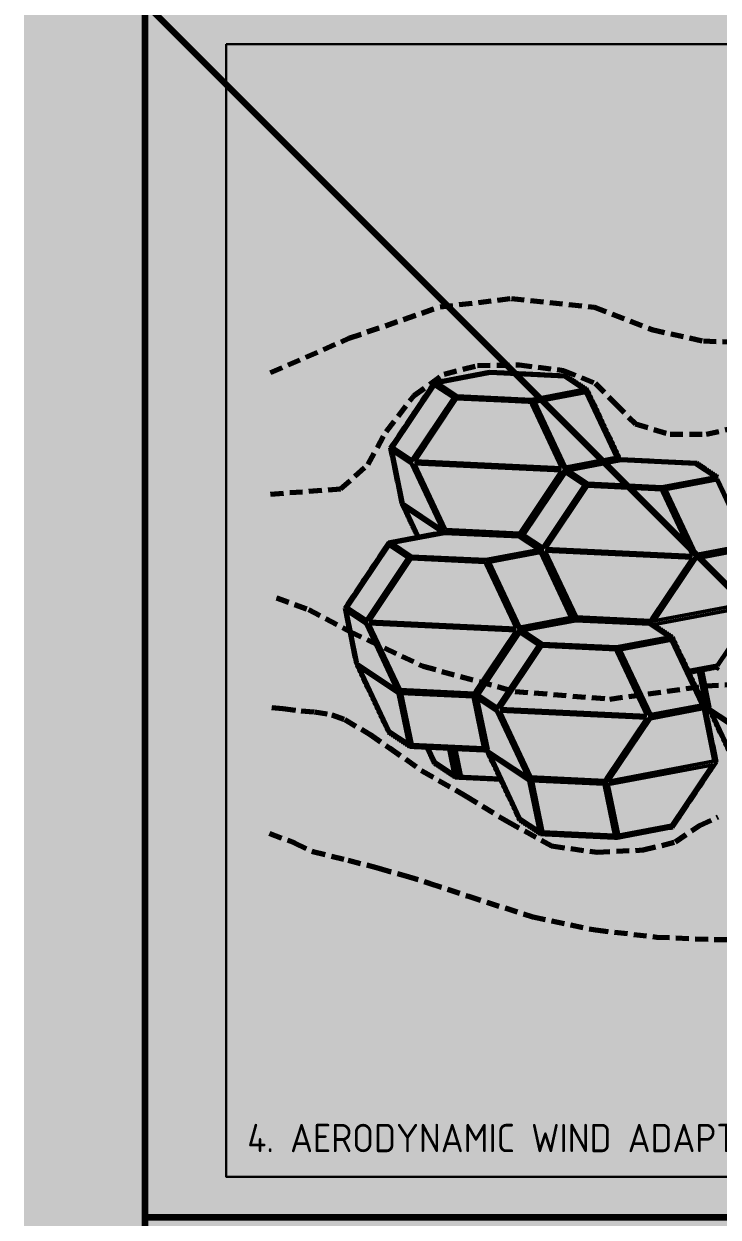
# Model space of a CAD drawing. Header units: millimetres. Extents: x 401 to 30661, y 2016 to 22119.
# Drawn here: x 401 to 1259, y 7616 to 9091 of the extents above; entities that cross this region are included whole.
import ezdxf

# ---------------------------------------------------------------- set-up
doc = ezdxf.new("R2010")
doc.units = ezdxf.units.MM
doc.linetypes.add('HIDDEN2', pattern=[4.7625, 3.175, -1.5875])
for name, color, linetype, lineweight, true_color in [('2ND', 201, 'Continuous', 35, 0x39ffb0), ('3RD', 140, 'Continuous', 25, 0x7debff), ('4TH DETAILS', 125, 'Continuous', 15, 0x39ffb0), ('TEXTS', 210, 'Continuous', 25, 0xe0f9ff)]:
    doc.layers.add(name, color=color, linetype=linetype, lineweight=lineweight, true_color=true_color)
doc.layers.add('BACKGROUND', color=7, linetype='Continuous', true_color=0x000000)
for name, color, linetype, lineweight, true_color, transparency in [('GLOW-CYAN', 7, 'Continuous', 100, 0x7debff, 0.8), ('GLOW-CYAN-2', 7, 'Continuous', 50, 0x7debff, 0.8), ('GLOW-EMERALD', 7, 'Continuous', 70, 0x39ffb0, 0.8), ('GLOW-EMERALD-2', 7, 'Continuous', 30, 0x39ffb0, 0.8)]:
    doc.layers.add(name, color=color, linetype=linetype, lineweight=lineweight, true_color=true_color, transparency=transparency)
doc.layers.add('LAYOUT', color=83, linetype='Continuous', lineweight=50, true_color=0x7debff, plot=False)
doc.styles.get("Standard").update_dxf_attribs({"font": 'arial.ttf'})

msp = doc.modelspace()

# ---------------------------------------------------------------- hatches: boundary and pattern name
at = {"layer": 'BACKGROUND'}
h = msp.add_hatch(color=256, dxfattribs=at)
h.dxf.hatch_style = 1
h.paths.add_polyline_path([(400.723, 2015.745), (30660.634, 2015.745), (30660.634, 22119.328), (400.723, 22119.328)])

# ---------------------------------------------------------------- linework, layer by layer
at = {"layer": '2ND', "linetype": 'HIDDEN2', "ltscale": 5}
for points in [[(705.604, 8659.72), (802.548, 8702.229), (915.213, 8741.027), (1003.455, 8751.418), (1105.817, 8740.809), (1176.987, 8712.924), (1240.567, 8698.885), (1314.547, 8696.424), (1381.731, 8712.929), (1465.014, 8748.956), (1554.365, 8771.295), (1651.699, 8772.753), (1729.692, 8749.87), (1775.046, 8713.964), (1803.245, 8689.243), (1844.173, 8670.233), (1886.89, 8665.757)], [(705.604, 8509.719), (792.253, 8515.974), (826.223, 8546.42), (848.676, 8587.177), (883.022, 8631.325), (920.181, 8657.934), (961.362, 8668.647), (1012.737, 8669.233), (1067.977, 8662.5), (1106.851, 8646.882), (1131.399, 8621.689), (1156.546, 8596.35), (1199.485, 8583.579), (1244.397, 8583.485), (1275.966, 8590.903)], [(712.931, 8381.556), (752.357, 8366.751), (803.454, 8339.962), (894.414, 8296.797), (1007.888, 8265.673), (1125.054, 8256.281), (1243.474, 8272.434), (1399.79, 8280.92), (1473.852, 8283.144), (1528.38, 8290.083), (1572.661, 8307.199), (1646.7, 8337.259), (1758.373, 8364.992), (1804.346, 8374.022), (1877.482, 8383.189)], [(707.082, 8246.004), (720.886, 8244.502), (743.272, 8241.801), (759.845, 8240.487), (781.456, 8236.899), (797.337, 8230.866), (828.698, 8212.581), (853.052, 8195.491), (892.734, 8167.481), (947.416, 8136.255), (998.594, 8104.711), (1053.069, 8074.682), (1109.304, 8066.912), (1166.035, 8069.695), (1206.278, 8079.674), (1235.671, 8099.895), (1259.061, 8110.516)], [(704.442, 8089.938), (735.228, 8078.571), (757.764, 8067.649), (801.532, 8057.192), (839.61, 8047.217), (872.751, 8037.745), (901.711, 8028.793), (950.108, 8012.525), (1029.631, 7987.044), (1107.296, 7970.809), (1182.942, 7962.072), (1253.997, 7958.953), (1319.115, 7959.82)]]:
    msp.add_lwpolyline(points, dxfattribs=at)
at = {"layer": '3RD', "extrusion": (1e-16, 0.982622, 0.185618)}
for p, q in [((977.053, 8658.973), (912.504, 8646.738)), ((913.059, 8648.318), (977.053, 8660.447)), ((977.053, 8658.973), (977.053, 8660.447)), ((977.053, 8660.447), (1065.642, 8656.225)), ((1068.798, 8654.6), (977.053, 8658.973)), ((855.54, 8568.501), (906.787, 8645.096)), ((908.382, 8644.028), (857.138, 8567.438)), ((906.787, 8645.096), (931.569, 8628.62)), ((906.787, 8645.096), (908.382, 8644.028)), ((931.565, 8628.615), (908.382, 8644.028)), ((910.779, 8647.885), (913.059, 8648.318)), ((936.25, 8630.951), (910.779, 8647.885)), ((1065.642, 8656.225), (1068.798, 8656.074)), ((1068.798, 8654.6), (1068.798, 8656.074)), ((1068.798, 8656.074), (1069.674, 8655.492)), ((1092.544, 8638.813), (1068.798, 8654.6)), ((1069.674, 8655.492), (1094.269, 8639.14)), ((1027.995, 8626.578), (936.25, 8630.951)), ((1094.269, 8639.14), (1030.275, 8627.011)), ((1032.109, 8623.828), (1096.589, 8636.05)), ((1095.406, 8635.114), (1032.416, 8623.175)), ((1096.589, 8636.05), (1095.406, 8635.114)), ((1133.113, 8554.918), (1095.406, 8635.114)), ((1096.589, 8636.05), (1134.604, 8555.201)), ((931.569, 8628.62), (880.321, 8552.025)), ((884.204, 8550.509), (935.666, 8627.423)), ((884.453, 8551.643), (935.314, 8627.661)), ((935.666, 8627.423), (935.314, 8627.661)), ((935.314, 8627.661), (1023.904, 8623.438)), ((935.666, 8627.423), (1027.166, 8623.063)), ((1023.904, 8623.438), (1027.06, 8623.288)), ((1027.06, 8623.288), (1028.404, 8620.429)), ((1030.275, 8627.011), (1027.995, 8626.578)), ((1028.404, 8620.429), (1065.339, 8541.876)), ((1070.124, 8542.979), (1032.109, 8623.828)), ((854.482, 8563.744), (855.358, 8563.162)), ((854.95, 8561.468), (854.482, 8563.744)), ((867.771, 8499.098), (854.95, 8561.468)), ((855.358, 8563.162), (879.953, 8546.81)), ((880.321, 8552.025), (855.54, 8568.501)), ((856.194, 8562.606), (869.133, 8499.66)), ((1134.604, 8555.201), (1070.124, 8542.979)), ((879.953, 8546.81), (917.681, 8466.57)), ((883.537, 8547.03), (883.889, 8546.793)), ((921.713, 8465.837), (883.537, 8547.03)), ((1064.924, 8538.385), (883.537, 8547.03)), ((883.71, 8550.532), (884.453, 8551.643)), ((883.71, 8550.532), (1065.339, 8541.876)), ((921.959, 8465.826), (883.889, 8546.793)), ((1072.444, 8539.889), (1074.724, 8540.321)), ((1138.718, 8550.977), (1074.169, 8538.742)), ((1074.724, 8540.321), (1138.718, 8552.451)), ((1138.718, 8550.977), (1138.718, 8552.451)), ((1138.718, 8552.451), (1227.306, 8548.228)), ((1230.462, 8546.604), (1138.718, 8550.977)), ((1227.306, 8548.228), (1230.462, 8548.078)), ((1230.462, 8546.604), (1230.462, 8548.078)), ((1230.462, 8548.078), (1231.339, 8547.495)), ((1254.208, 8530.817), (1230.462, 8546.604)), ((1231.339, 8547.495), (1255.933, 8531.144)), ((1064.924, 8538.385), (1015.271, 8464.173)), ((1017.204, 8460.505), (1068.452, 8537.1)), ((1070.047, 8536.032), (1018.803, 8459.442)), ((1068.452, 8537.1), (1093.233, 8520.624)), ((1068.452, 8537.1), (1070.047, 8536.032)), ((1093.23, 8520.618), (1070.047, 8536.032)), ((1097.915, 8522.955), (1072.444, 8539.889)), ((1255.933, 8531.144), (1191.94, 8519.014)), ((1193.773, 8515.832), (1258.254, 8528.054)), ((1257.07, 8527.118), (1194.08, 8515.179)), ((1258.254, 8528.054), (1257.07, 8527.118)), ((1294.778, 8446.922), (1257.07, 8527.118)), ((1258.254, 8528.054), (1296.268, 8447.204)), ((1093.233, 8520.624), (1041.986, 8444.029)), ((1045.869, 8442.512), (1097.331, 8519.427)), ((1046.118, 8443.647), (1096.979, 8519.664)), ((1097.331, 8519.427), (1096.979, 8519.664)), ((1096.979, 8519.664), (1185.568, 8515.442)), ((1097.331, 8519.427), (1188.83, 8515.066)), ((1189.66, 8518.582), (1097.915, 8522.955)), ((1185.568, 8515.442), (1188.724, 8515.291)), ((1188.724, 8515.291), (1190.068, 8512.433)), ((1191.94, 8519.014), (1189.66, 8518.582)), ((1190.068, 8512.433), (1227.004, 8433.879)), ((1231.788, 8434.983), (1193.773, 8515.832)), ((869.133, 8499.66), (867.771, 8499.098)), ((867.771, 8499.098), (918.129, 8465.617)), ((887.197, 8456.93), (869.647, 8494.254)), ((917.225, 8462.622), (869.647, 8494.254)), ((872.013, 8492.681), (888.69, 8457.213)), ((917.681, 8466.57), (918.129, 8465.617)), ((920.778, 8461.073), (856.229, 8448.838)), ((856.784, 8450.417), (920.778, 8462.547)), ((920.778, 8461.073), (920.778, 8462.547)), ((920.778, 8462.547), (1009.367, 8458.324)), ((1012.523, 8456.7), (920.778, 8461.073)), ((1013.459, 8461.465), (921.713, 8465.837)), ((1009.367, 8458.324), (1012.523, 8458.174)), ((1012.523, 8456.7), (1012.523, 8458.174)), ((1012.523, 8458.174), (1013.399, 8457.591)), ((1036.269, 8440.913), (1012.523, 8456.7)), ((1013.399, 8457.591), (1037.994, 8441.24)), ((1015.271, 8464.173), (1013.459, 8461.465)), ((1041.986, 8444.029), (1017.204, 8460.505)), ((799.264, 8370.601), (850.512, 8447.196)), ((852.107, 8446.128), (800.863, 8369.538)), ((850.512, 8447.196), (875.294, 8430.72)), ((850.512, 8447.196), (852.107, 8446.128)), ((875.29, 8430.715), (852.107, 8446.128)), ((854.504, 8449.985), (856.784, 8450.417)), ((879.975, 8433.051), (854.504, 8449.985)), ((1037.994, 8441.24), (974, 8429.11)), ((975.834, 8425.928), (1040.314, 8438.15)), ((1039.131, 8437.214), (976.141, 8425.275)), ((1040.314, 8438.15), (1039.131, 8437.214)), ((1076.838, 8357.018), (1039.131, 8437.214)), ((1040.314, 8438.15), (1078.329, 8357.3)), ((1045.202, 8439.033), (1045.554, 8438.796)), ((1083.378, 8357.841), (1045.202, 8439.033)), ((1226.588, 8430.388), (1045.202, 8439.033)), ((1045.374, 8442.536), (1046.118, 8443.647)), ((1045.374, 8442.536), (1227.004, 8433.879)), ((1083.624, 8357.829), (1045.554, 8438.796)), ((1231.42, 8429.767), (1295.414, 8441.897)), ((1296.268, 8447.204), (1231.788, 8434.983)), ((875.294, 8430.72), (824.046, 8354.125)), ((827.929, 8352.608), (879.391, 8429.523)), ((828.178, 8353.743), (879.039, 8429.76)), ((879.391, 8429.523), (879.039, 8429.76)), ((879.039, 8429.76), (967.629, 8425.538)), ((879.391, 8429.523), (970.89, 8425.162)), ((971.72, 8428.678), (879.975, 8433.051)), ((967.629, 8425.538), (970.784, 8425.388)), ((970.784, 8425.388), (972.128, 8422.529)), ((974, 8429.11), (971.72, 8428.678)), ((972.128, 8422.529), (1009.064, 8343.975)), ((1013.848, 8345.079), (975.834, 8425.928)), ((1226.588, 8430.388), (1176.935, 8356.176)), ((1180.559, 8353.75), (1231.42, 8429.767)), ((798.207, 8365.844), (799.083, 8365.261)), ((798.675, 8363.568), (798.207, 8365.844)), ((811.496, 8301.197), (798.675, 8363.568)), ((799.083, 8365.261), (823.678, 8348.909)), ((824.046, 8354.125), (799.264, 8370.601)), ((799.919, 8364.706), (812.858, 8301.759)), ((1309.137, 8372.939), (1179.764, 8348.418)), ((1179.955, 8352.847), (1310.983, 8377.682)), ((1307.462, 8372.622), (1257.611, 8298.115)), ((1309.137, 8372.939), (1258.622, 8297.44)), ((823.678, 8348.909), (861.406, 8268.67)), ((827.262, 8349.129), (827.614, 8348.892)), ((865.438, 8267.937), (827.262, 8349.129)), ((1008.649, 8340.484), (827.262, 8349.129)), ((827.435, 8352.632), (828.178, 8353.743)), ((827.435, 8352.632), (1009.064, 8343.975)), ((865.684, 8267.925), (827.614, 8348.892)), ((1078.329, 8357.3), (1013.848, 8345.079)), ((1082.442, 8353.076), (1017.894, 8340.842)), ((1018.449, 8342.421), (1082.442, 8354.55)), ((1082.442, 8353.076), (1082.442, 8354.55)), ((1082.442, 8354.55), (1171.031, 8350.328)), ((1174.187, 8348.704), (1082.442, 8353.076)), ((1175.123, 8353.468), (1083.378, 8357.841)), ((1171.031, 8350.328), (1174.187, 8350.178)), ((1174.187, 8348.704), (1174.187, 8350.178)), ((1174.187, 8350.178), (1175.063, 8349.595)), ((1197.933, 8332.916), (1174.187, 8348.704)), ((1175.063, 8349.595), (1199.658, 8333.243)), ((1176.935, 8356.176), (1175.123, 8353.468)), ((1179.955, 8352.847), (1180.559, 8353.75)), ((1008.649, 8340.484), (958.995, 8266.272)), ((960.929, 8262.605), (1012.176, 8339.199)), ((1013.772, 8338.131), (962.528, 8261.542)), ((1012.176, 8339.199), (1036.958, 8322.723)), ((1012.176, 8339.199), (1013.772, 8338.131)), ((1036.955, 8322.718), (1013.772, 8338.131)), ((1016.169, 8341.989), (1018.449, 8342.421)), ((1041.64, 8325.054), (1016.169, 8341.989)), ((1036.958, 8322.723), (985.711, 8246.129)), ((989.594, 8244.612), (1041.055, 8321.527)), ((989.843, 8245.747), (1040.704, 8321.764)), ((1041.055, 8321.527), (1040.704, 8321.764)), ((1040.704, 8321.764), (1129.293, 8317.542)), ((1041.055, 8321.527), (1132.555, 8317.166)), ((1133.385, 8320.682), (1041.64, 8325.054)), ((1135.664, 8321.114), (1133.385, 8320.682)), ((1199.658, 8333.243), (1135.664, 8321.114)), ((1137.498, 8317.931), (1201.979, 8330.153)), ((1200.795, 8329.217), (1137.805, 8317.278)), ((1201.979, 8330.153), (1200.795, 8329.217)), ((1238.503, 8249.022), (1200.795, 8329.217)), ((1201.979, 8330.153), (1239.993, 8249.304)), ((1129.293, 8317.542), (1132.449, 8317.391)), ((1132.449, 8317.391), (1133.793, 8314.533)), ((1133.793, 8314.533), (1170.728, 8235.979)), ((1175.513, 8237.082), (1137.498, 8317.931)), ((812.858, 8301.759), (811.496, 8301.197)), ((811.496, 8301.197), (861.854, 8267.717)), ((849.536, 8219.441), (813.372, 8296.353)), ((863.295, 8263.163), (813.372, 8296.353)), ((815.738, 8294.78), (852.242, 8217.144)), ((1257.611, 8298.115), (1222.399, 8291.441)), ((1256.342, 8297.008), (1222.773, 8290.645)), ((1234.509, 8290.505), (1243.561, 8246.471)), ((1247.375, 8245.176), (1237.924, 8291.152)), ((1239.346, 8291.422), (1248.737, 8245.738)), ((1258.622, 8297.44), (1256.342, 8297.008)), ((1256.79, 8294.728), (1259.558, 8292.888)), ((1258.622, 8297.44), (1257.611, 8298.115)), ((861.406, 8268.67), (861.854, 8267.717)), ((863.295, 8263.163), (876.351, 8199.648)), ((957.184, 8263.564), (865.438, 8267.937)), ((880.084, 8198.75), (866.851, 8263.123)), ((866.851, 8263.123), (956.113, 8258.869)), ((867.568, 8263.089), (880.496, 8200.199)), ((958.995, 8266.272), (957.184, 8263.564)), ((985.711, 8246.129), (960.929, 8262.605)), ((956.113, 8258.869), (956.126, 8258.807)), ((956.126, 8258.807), (969.346, 8194.496)), ((959.872, 8257.847), (960.748, 8257.265)), ((960.339, 8255.571), (959.872, 8257.847)), ((973.161, 8193.201), (960.339, 8255.571)), ((960.748, 8257.265), (985.343, 8240.913)), ((961.583, 8256.709), (974.523, 8193.763)), ((989.099, 8244.636), (989.843, 8245.747)), ((1239.993, 8249.304), (1175.513, 8237.082)), ((1242.837, 8247.974), (1243.256, 8247.954)), ((1243.561, 8246.471), (1243.365, 8246.48)), ((1248.737, 8245.738), (1247.375, 8245.176)), ((985.343, 8240.913), (1023.071, 8160.673)), ((988.927, 8241.133), (989.278, 8240.896)), ((1027.103, 8159.941), (988.927, 8241.133)), ((1170.313, 8232.488), (988.927, 8241.133)), ((989.099, 8244.636), (1170.728, 8235.979)), ((1027.349, 8159.929), (989.278, 8240.896)), ((1170.313, 8232.488), (1120.66, 8158.276)), ((1124.284, 8155.85), (1175.145, 8231.867)), ((1175.145, 8231.867), (1239.139, 8243.996)), ((1239.139, 8243.996), (1241.419, 8244.428)), ((1240.58, 8244.269), (1253.697, 8180.457)), ((1241.419, 8244.428), (1254.708, 8179.782)), ((1247.375, 8245.176), (1297.734, 8211.696)), ((1285.415, 8163.419), (1249.251, 8240.332)), ((1299.174, 8207.141), (1249.251, 8240.332)), ((1251.617, 8238.759), (1288.122, 8161.123)), ((850.88, 8216.582), (849.536, 8219.441)), ((850.88, 8216.582), (852.242, 8217.144)), ((876.351, 8199.648), (850.88, 8216.582)), ((852.242, 8217.144), (876.002, 8201.348)), ((880.496, 8200.199), (880.084, 8198.75)), ((880.17, 8198.746), (880.084, 8198.75)), ((969.346, 8194.496), (880.17, 8198.746)), ((880.496, 8200.199), (969.041, 8195.979)), ((905.811, 8181.512), (899.108, 8195.769)), ((900.771, 8195.689), (908.517, 8179.215)), ((925.889, 8194.492), (932.626, 8161.719)), ((936.359, 8160.822), (929.473, 8194.322)), ((930.941, 8194.252), (937.203, 8163.79)), ((934.535, 8194.08), (941.15, 8161.898)), ((974.523, 8193.763), (973.161, 8193.201)), ((973.161, 8193.201), (1023.519, 8159.721)), ((1011.201, 8111.444), (975.037, 8188.357)), ((1024.959, 8155.166), (975.037, 8188.357)), ((977.403, 8186.784), (1013.907, 8109.148)), ((907.155, 8178.653), (905.811, 8181.512)), ((907.155, 8178.653), (908.517, 8179.215)), ((932.626, 8161.719), (907.155, 8178.653)), ((908.517, 8179.215), (932.277, 8163.419)), ((936.189, 8186.031), (932.765, 8185.382)), ((1252.861, 8175.039), (1123.029, 8150.43)), ((1123.68, 8154.947), (1254.708, 8179.782)), ((1251.187, 8174.722), (1201.336, 8100.214)), ((1252.861, 8175.039), (1202.347, 8099.539)), ((1254.708, 8179.782), (1253.697, 8180.457)), ((937.203, 8163.79), (936.359, 8160.822)), ((936.445, 8160.817), (936.359, 8160.822)), ((988.551, 8158.334), (936.445, 8160.817)), ((937.203, 8163.79), (937.29, 8163.786)), ((937.29, 8163.786), (940.796, 8163.619)), ((1023.071, 8160.673), (1023.519, 8159.721)), ((1118.848, 8155.568), (1027.103, 8159.941)), ((1120.66, 8158.276), (1118.848, 8155.568)), ((1024.959, 8155.166), (1038.016, 8091.651)), ((1041.748, 8090.754), (1028.516, 8155.127)), ((1028.516, 8155.127), (1117.778, 8150.873)), ((1029.232, 8155.093), (1042.16, 8092.203)), ((1117.778, 8150.873), (1117.791, 8150.811)), ((1117.791, 8150.811), (1131.011, 8086.5)), ((1136.073, 8086.978), (1123.029, 8150.43)), ((1123.68, 8154.947), (1124.284, 8155.85)), ((1012.545, 8108.586), (1011.201, 8111.444)), ((1012.545, 8108.586), (1013.907, 8109.148)), ((1038.016, 8091.651), (1012.545, 8108.586)), ((1013.907, 8109.148), (1037.666, 8093.351)), ((1201.336, 8100.214), (1135.901, 8087.812)), ((1200.067, 8099.107), (1136.073, 8086.978)), ((1202.347, 8099.539), (1200.067, 8099.107)), ((1202.347, 8099.539), (1201.336, 8100.214)), ((1042.16, 8092.203), (1041.748, 8090.754)), ((1041.835, 8090.75), (1041.748, 8090.754)), ((1131.011, 8086.5), (1041.835, 8090.75)), ((1042.16, 8092.203), (1130.706, 8087.982))]:
    msp.add_line(p, q, dxfattribs=at)
at = {"layer": '3RD'}
for points in [[(907.623, 8648.036), (976.177, 8661.03)], [(1071.078, 8656.506), (976.177, 8661.03)], [(907.623, 8648.036), (853.138, 8566.603)], [(933.97, 8630.519), (907.623, 8648.036)], [(1097.425, 8638.99), (1071.078, 8656.506)], [(933.97, 8630.519), (879.485, 8549.086)], [(1028.871, 8625.996), (933.97, 8630.519)], [(1028.871, 8625.996), (1097.425, 8638.99)], [(1097.425, 8638.99), (1137.841, 8553.033)], [(1028.871, 8625.996), (1069.288, 8540.039)], [(879.485, 8549.086), (853.138, 8566.603)], [(853.138, 8566.603), (867.207, 8498.163)], [(919.902, 8463.129), (879.485, 8549.086)], [(1069.288, 8540.039), (1137.841, 8553.033)], [(1069.288, 8540.039), (1137.841, 8553.033)], [(1232.742, 8548.51), (1137.841, 8553.033)], [(1259.09, 8530.993), (1232.742, 8548.51)], [(1069.288, 8540.039), (1014.803, 8458.606)], [(1014.803, 8458.606), (1069.288, 8540.039)], [(1095.635, 8522.523), (1069.288, 8540.039)], [(1190.536, 8517.999), (1259.09, 8530.993)], [(1095.635, 8522.523), (1041.15, 8441.089)], [(1190.536, 8517.999), (1095.635, 8522.523)], [(1190.536, 8517.999), (1230.952, 8432.043)], [(886.644, 8456.825), (867.207, 8498.163)], [(851.348, 8450.135), (919.902, 8463.129)], [(919.902, 8463.129), (1014.803, 8458.606)], [(1014.803, 8458.606), (919.902, 8463.129)], [(1041.15, 8441.089), (1014.803, 8458.606)], [(1041.15, 8441.089), (1014.803, 8458.606)], [(851.348, 8450.135), (796.863, 8368.702)], [(877.695, 8432.619), (851.348, 8450.135)], [(972.596, 8428.096), (1041.15, 8441.089)], [(1081.566, 8355.133), (1041.15, 8441.089)], [(1041.15, 8441.089), (1081.566, 8355.133)], [(1230.952, 8432.043), (1299.506, 8445.037)], [(877.695, 8432.619), (823.21, 8351.185)], [(972.596, 8428.096), (877.695, 8432.619)], [(972.596, 8428.096), (1013.012, 8342.139)], [(1176.467, 8350.61), (1230.952, 8432.043)], [(823.21, 8351.185), (796.863, 8368.702)], [(796.863, 8368.702), (810.932, 8300.263)], [(863.626, 8265.229), (823.21, 8351.185)], [(1013.012, 8342.139), (1081.566, 8355.133)], [(1013.012, 8342.139), (1081.566, 8355.133)], [(1081.566, 8355.133), (1176.467, 8350.61)], [(1176.467, 8350.61), (1081.566, 8355.133)], [(1202.815, 8333.093), (1176.467, 8350.61)], [(1013.012, 8342.139), (958.528, 8260.706)], [(958.528, 8260.706), (1013.012, 8342.139)], [(1039.36, 8324.622), (1013.012, 8342.139)], [(1039.36, 8324.622), (984.875, 8243.189)], [(1134.261, 8320.099), (1039.36, 8324.622)], [(1134.261, 8320.099), (1202.815, 8333.093)], [(1134.261, 8320.099), (1174.677, 8234.143)], [(1202.815, 8333.093), (1243.231, 8247.136)], [(851.348, 8214.306), (810.932, 8300.263)], [(1223.794, 8288.474), (1259.09, 8295.164)], [(1237.196, 8291.014), (1246.811, 8244.241)], [(1237.196, 8291.014), (1246.811, 8244.241)], [(863.626, 8265.229), (958.528, 8260.706)], [(863.626, 8265.229), (877.695, 8196.789)], [(984.875, 8243.189), (958.528, 8260.706)], [(958.528, 8260.706), (972.596, 8192.266)], [(958.528, 8260.706), (972.596, 8192.266)], [(1174.677, 8234.143), (1243.231, 8247.136)], [(1243.231, 8247.136), (1257.299, 8178.697)], [(1025.291, 8157.233), (984.875, 8243.189)], [(1120.192, 8152.709), (1174.677, 8234.143)], [(1243.796, 8244.385), (1246.811, 8244.241)], [(1287.227, 8158.285), (1246.811, 8244.241)], [(877.695, 8196.789), (851.348, 8214.306)], [(877.695, 8196.789), (972.596, 8192.266)], [(907.623, 8176.377), (898.491, 8195.798)], [(926.653, 8194.456), (933.97, 8158.86)], [(1013.012, 8106.31), (972.596, 8192.266)], [(933.97, 8158.86), (907.623, 8176.377)], [(936.462, 8184.705), (933.037, 8184.056)], [(1202.815, 8097.264), (1257.299, 8178.697)], [(933.97, 8158.86), (989.549, 8156.211)], [(1025.291, 8157.233), (1120.192, 8152.709)], [(1025.291, 8157.233), (1039.36, 8088.793)], [(1120.192, 8152.709), (1134.261, 8084.27)], [(1039.36, 8088.793), (1013.012, 8106.31)], [(1039.36, 8088.793), (1134.261, 8084.27)], [(1134.261, 8084.27), (1202.815, 8097.264)]]:
    msp.add_open_spline(points, degree=1, dxfattribs=at)
at = {"layer": '4TH DETAILS'}
msp.add_lwpolyline([(650.723, 9065.853), (1950.723, 9065.853), (1950.723, 7665.853), (650.723, 7665.853)], close=True, dxfattribs=at)
at = {"layer": 'GLOW-CYAN'}
for p, q in [((550.723, 9115.853), (2050.723, 7615.853)), ((550.723, 7615.853), (9550.723, 7615.853))]:
    msp.add_line(p, q, dxfattribs=at)
msp.add_lwpolyline([(550.723, 6115.853), (550.723, 15115.853)], dxfattribs=at)
at = {"layer": 'GLOW-CYAN-2', "extrusion": (1e-16, 0.982622, 0.185618)}
for p, q in [((977.053, 8658.973), (912.504, 8646.738)), ((913.059, 8648.318), (977.053, 8660.447)), ((977.053, 8658.973), (977.053, 8660.447)), ((977.053, 8660.447), (1065.642, 8656.225)), ((1068.798, 8654.6), (977.053, 8658.973)), ((855.54, 8568.501), (906.787, 8645.096)), ((908.382, 8644.028), (857.138, 8567.438)), ((906.787, 8645.096), (931.569, 8628.62)), ((906.787, 8645.096), (908.382, 8644.028)), ((931.565, 8628.615), (908.382, 8644.028)), ((910.779, 8647.885), (913.059, 8648.318)), ((936.25, 8630.951), (910.779, 8647.885)), ((1065.642, 8656.225), (1068.798, 8656.074)), ((1068.798, 8654.6), (1068.798, 8656.074)), ((1068.798, 8656.074), (1069.674, 8655.492)), ((1092.544, 8638.813), (1068.798, 8654.6)), ((1069.674, 8655.492), (1094.269, 8639.14)), ((1027.995, 8626.578), (936.25, 8630.951)), ((1094.269, 8639.14), (1030.275, 8627.011)), ((1032.109, 8623.828), (1096.589, 8636.05)), ((1095.406, 8635.114), (1032.416, 8623.175)), ((1096.589, 8636.05), (1095.406, 8635.114)), ((1133.113, 8554.918), (1095.406, 8635.114)), ((1096.589, 8636.05), (1134.604, 8555.201)), ((931.569, 8628.62), (880.321, 8552.025)), ((884.204, 8550.509), (935.666, 8627.423)), ((884.453, 8551.643), (935.314, 8627.661)), ((935.666, 8627.423), (935.314, 8627.661)), ((935.314, 8627.661), (1023.904, 8623.438)), ((935.666, 8627.423), (1027.166, 8623.063)), ((1023.904, 8623.438), (1027.06, 8623.288)), ((1027.06, 8623.288), (1028.404, 8620.429)), ((1030.275, 8627.011), (1027.995, 8626.578)), ((1028.404, 8620.429), (1065.339, 8541.876)), ((1070.124, 8542.979), (1032.109, 8623.828)), ((854.482, 8563.744), (855.358, 8563.162)), ((854.95, 8561.468), (854.482, 8563.744)), ((867.771, 8499.098), (854.95, 8561.468)), ((855.358, 8563.162), (879.953, 8546.81)), ((880.321, 8552.025), (855.54, 8568.501)), ((856.194, 8562.606), (869.133, 8499.66)), ((1134.604, 8555.201), (1070.124, 8542.979)), ((879.953, 8546.81), (917.681, 8466.57)), ((883.537, 8547.03), (883.889, 8546.793)), ((921.713, 8465.837), (883.537, 8547.03)), ((1064.924, 8538.385), (883.537, 8547.03)), ((883.71, 8550.532), (884.453, 8551.643)), ((883.71, 8550.532), (1065.339, 8541.876)), ((921.959, 8465.826), (883.889, 8546.793)), ((1072.444, 8539.889), (1074.724, 8540.321)), ((1138.718, 8550.977), (1074.169, 8538.742)), ((1074.724, 8540.321), (1138.718, 8552.451)), ((1138.718, 8550.977), (1138.718, 8552.451)), ((1138.718, 8552.451), (1227.306, 8548.228)), ((1230.462, 8546.604), (1138.718, 8550.977)), ((1227.306, 8548.228), (1230.462, 8548.078)), ((1230.462, 8546.604), (1230.462, 8548.078)), ((1230.462, 8548.078), (1231.339, 8547.495)), ((1254.208, 8530.817), (1230.462, 8546.604)), ((1231.339, 8547.495), (1255.933, 8531.144)), ((1064.924, 8538.385), (1015.271, 8464.173)), ((1017.204, 8460.505), (1068.452, 8537.1)), ((1070.047, 8536.032), (1018.803, 8459.442)), ((1068.452, 8537.1), (1093.233, 8520.624)), ((1068.452, 8537.1), (1070.047, 8536.032)), ((1093.23, 8520.618), (1070.047, 8536.032)), ((1097.915, 8522.955), (1072.444, 8539.889)), ((1255.933, 8531.144), (1191.94, 8519.014)), ((1193.773, 8515.832), (1258.254, 8528.054)), ((1257.07, 8527.118), (1194.08, 8515.179)), ((1258.254, 8528.054), (1257.07, 8527.118)), ((1294.778, 8446.922), (1257.07, 8527.118)), ((1258.254, 8528.054), (1296.268, 8447.204)), ((1093.233, 8520.624), (1041.986, 8444.029)), ((1045.869, 8442.512), (1097.331, 8519.427)), ((1046.118, 8443.647), (1096.979, 8519.664)), ((1097.331, 8519.427), (1096.979, 8519.664)), ((1096.979, 8519.664), (1185.568, 8515.442)), ((1097.331, 8519.427), (1188.83, 8515.066)), ((1189.66, 8518.582), (1097.915, 8522.955)), ((1185.568, 8515.442), (1188.724, 8515.291)), ((1188.724, 8515.291), (1190.068, 8512.433)), ((1191.94, 8519.014), (1189.66, 8518.582)), ((1190.068, 8512.433), (1227.004, 8433.879)), ((1231.788, 8434.983), (1193.773, 8515.832)), ((869.133, 8499.66), (867.771, 8499.098)), ((867.771, 8499.098), (918.129, 8465.617)), ((887.197, 8456.93), (869.647, 8494.254)), ((917.225, 8462.622), (869.647, 8494.254)), ((872.013, 8492.681), (888.69, 8457.213)), ((917.681, 8466.57), (918.129, 8465.617)), ((920.778, 8461.073), (856.229, 8448.838)), ((856.784, 8450.417), (920.778, 8462.547)), ((920.778, 8461.073), (920.778, 8462.547)), ((920.778, 8462.547), (1009.367, 8458.324)), ((1012.523, 8456.7), (920.778, 8461.073)), ((1013.459, 8461.465), (921.713, 8465.837)), ((1009.367, 8458.324), (1012.523, 8458.174)), ((1012.523, 8456.7), (1012.523, 8458.174)), ((1012.523, 8458.174), (1013.399, 8457.591)), ((1036.269, 8440.913), (1012.523, 8456.7)), ((1013.399, 8457.591), (1037.994, 8441.24)), ((1015.271, 8464.173), (1013.459, 8461.465)), ((1041.986, 8444.029), (1017.204, 8460.505)), ((799.264, 8370.601), (850.512, 8447.196)), ((852.107, 8446.128), (800.863, 8369.538)), ((850.512, 8447.196), (875.294, 8430.72)), ((850.512, 8447.196), (852.107, 8446.128)), ((875.29, 8430.715), (852.107, 8446.128)), ((854.504, 8449.985), (856.784, 8450.417)), ((879.975, 8433.051), (854.504, 8449.985)), ((1037.994, 8441.24), (974, 8429.11)), ((975.834, 8425.928), (1040.314, 8438.15)), ((1039.131, 8437.214), (976.141, 8425.275)), ((1040.314, 8438.15), (1039.131, 8437.214)), ((1076.838, 8357.018), (1039.131, 8437.214)), ((1040.314, 8438.15), (1078.329, 8357.3)), ((1045.202, 8439.033), (1045.554, 8438.796)), ((1083.378, 8357.841), (1045.202, 8439.033)), ((1226.588, 8430.388), (1045.202, 8439.033)), ((1045.374, 8442.536), (1046.118, 8443.647)), ((1045.374, 8442.536), (1227.004, 8433.879)), ((1083.624, 8357.829), (1045.554, 8438.796)), ((1231.42, 8429.767), (1295.414, 8441.897)), ((1296.268, 8447.204), (1231.788, 8434.983)), ((875.294, 8430.72), (824.046, 8354.125)), ((827.929, 8352.608), (879.391, 8429.523)), ((828.178, 8353.743), (879.039, 8429.76)), ((879.391, 8429.523), (879.039, 8429.76)), ((879.039, 8429.76), (967.629, 8425.538)), ((879.391, 8429.523), (970.89, 8425.162)), ((971.72, 8428.678), (879.975, 8433.051)), ((967.629, 8425.538), (970.784, 8425.388)), ((970.784, 8425.388), (972.128, 8422.529)), ((974, 8429.11), (971.72, 8428.678)), ((972.128, 8422.529), (1009.064, 8343.975)), ((1013.848, 8345.079), (975.834, 8425.928)), ((1226.588, 8430.388), (1176.935, 8356.176)), ((1180.559, 8353.75), (1231.42, 8429.767)), ((798.207, 8365.844), (799.083, 8365.261)), ((798.675, 8363.568), (798.207, 8365.844)), ((811.496, 8301.197), (798.675, 8363.568)), ((799.083, 8365.261), (823.678, 8348.909)), ((824.046, 8354.125), (799.264, 8370.601)), ((799.919, 8364.706), (812.858, 8301.759)), ((1309.137, 8372.939), (1179.764, 8348.418)), ((1179.955, 8352.847), (1310.983, 8377.682)), ((1307.462, 8372.622), (1257.611, 8298.115)), ((1309.137, 8372.939), (1258.622, 8297.44)), ((823.678, 8348.909), (861.406, 8268.67)), ((827.262, 8349.129), (827.614, 8348.892)), ((865.438, 8267.937), (827.262, 8349.129)), ((1008.649, 8340.484), (827.262, 8349.129)), ((827.435, 8352.632), (828.178, 8353.743)), ((827.435, 8352.632), (1009.064, 8343.975)), ((865.684, 8267.925), (827.614, 8348.892)), ((1078.329, 8357.3), (1013.848, 8345.079)), ((1082.442, 8353.076), (1017.894, 8340.842)), ((1018.449, 8342.421), (1082.442, 8354.55)), ((1082.442, 8353.076), (1082.442, 8354.55)), ((1082.442, 8354.55), (1171.031, 8350.328)), ((1174.187, 8348.704), (1082.442, 8353.076)), ((1175.123, 8353.468), (1083.378, 8357.841)), ((1171.031, 8350.328), (1174.187, 8350.178)), ((1174.187, 8348.704), (1174.187, 8350.178)), ((1174.187, 8350.178), (1175.063, 8349.595)), ((1197.933, 8332.916), (1174.187, 8348.704)), ((1175.063, 8349.595), (1199.658, 8333.243)), ((1176.935, 8356.176), (1175.123, 8353.468)), ((1179.955, 8352.847), (1180.559, 8353.75)), ((1008.649, 8340.484), (958.995, 8266.272)), ((960.929, 8262.605), (1012.176, 8339.199)), ((1013.772, 8338.131), (962.528, 8261.542)), ((1012.176, 8339.199), (1036.958, 8322.723)), ((1012.176, 8339.199), (1013.772, 8338.131)), ((1036.955, 8322.718), (1013.772, 8338.131)), ((1016.169, 8341.989), (1018.449, 8342.421)), ((1041.64, 8325.054), (1016.169, 8341.989)), ((1036.958, 8322.723), (985.711, 8246.129)), ((989.594, 8244.612), (1041.055, 8321.527)), ((989.843, 8245.747), (1040.704, 8321.764)), ((1041.055, 8321.527), (1040.704, 8321.764)), ((1040.704, 8321.764), (1129.293, 8317.542)), ((1041.055, 8321.527), (1132.555, 8317.166)), ((1133.385, 8320.682), (1041.64, 8325.054)), ((1135.664, 8321.114), (1133.385, 8320.682)), ((1199.658, 8333.243), (1135.664, 8321.114)), ((1137.498, 8317.931), (1201.979, 8330.153)), ((1200.795, 8329.217), (1137.805, 8317.278)), ((1201.979, 8330.153), (1200.795, 8329.217)), ((1238.503, 8249.022), (1200.795, 8329.217)), ((1201.979, 8330.153), (1239.993, 8249.304)), ((1129.293, 8317.542), (1132.449, 8317.391)), ((1132.449, 8317.391), (1133.793, 8314.533)), ((1133.793, 8314.533), (1170.728, 8235.979)), ((1175.513, 8237.082), (1137.498, 8317.931)), ((812.858, 8301.759), (811.496, 8301.197)), ((811.496, 8301.197), (861.854, 8267.717)), ((849.536, 8219.441), (813.372, 8296.353)), ((863.295, 8263.163), (813.372, 8296.353)), ((815.738, 8294.78), (852.242, 8217.144)), ((1257.611, 8298.115), (1222.399, 8291.441)), ((1256.342, 8297.008), (1222.773, 8290.645)), ((1234.509, 8290.505), (1243.561, 8246.471)), ((1247.375, 8245.176), (1237.924, 8291.152)), ((1239.346, 8291.422), (1248.737, 8245.738)), ((1258.622, 8297.44), (1256.342, 8297.008)), ((1256.79, 8294.728), (1259.558, 8292.888)), ((1258.622, 8297.44), (1257.611, 8298.115)), ((861.406, 8268.67), (861.854, 8267.717)), ((863.295, 8263.163), (876.351, 8199.648)), ((957.184, 8263.564), (865.438, 8267.937)), ((880.084, 8198.75), (866.851, 8263.123)), ((866.851, 8263.123), (956.113, 8258.869)), ((867.568, 8263.089), (880.496, 8200.199)), ((958.995, 8266.272), (957.184, 8263.564)), ((985.711, 8246.129), (960.929, 8262.605)), ((956.113, 8258.869), (956.126, 8258.807)), ((956.126, 8258.807), (969.346, 8194.496)), ((959.872, 8257.847), (960.748, 8257.265)), ((960.339, 8255.571), (959.872, 8257.847)), ((973.161, 8193.201), (960.339, 8255.571)), ((960.748, 8257.265), (985.343, 8240.913)), ((961.583, 8256.709), (974.523, 8193.763)), ((989.099, 8244.636), (989.843, 8245.747)), ((1239.993, 8249.304), (1175.513, 8237.082)), ((1242.837, 8247.974), (1243.256, 8247.954)), ((1243.561, 8246.471), (1243.365, 8246.48)), ((1248.737, 8245.738), (1247.375, 8245.176)), ((985.343, 8240.913), (1023.071, 8160.673)), ((988.927, 8241.133), (989.278, 8240.896)), ((1027.103, 8159.941), (988.927, 8241.133)), ((1170.313, 8232.488), (988.927, 8241.133)), ((989.099, 8244.636), (1170.728, 8235.979)), ((1027.349, 8159.929), (989.278, 8240.896)), ((1170.313, 8232.488), (1120.66, 8158.276)), ((1124.284, 8155.85), (1175.145, 8231.867)), ((1175.145, 8231.867), (1239.139, 8243.996)), ((1239.139, 8243.996), (1241.419, 8244.428)), ((1240.58, 8244.269), (1253.697, 8180.457)), ((1241.419, 8244.428), (1254.708, 8179.782)), ((1247.375, 8245.176), (1297.734, 8211.696)), ((1285.415, 8163.419), (1249.251, 8240.332)), ((1299.174, 8207.141), (1249.251, 8240.332)), ((1251.617, 8238.759), (1288.122, 8161.123)), ((850.88, 8216.582), (849.536, 8219.441)), ((850.88, 8216.582), (852.242, 8217.144)), ((876.351, 8199.648), (850.88, 8216.582)), ((852.242, 8217.144), (876.002, 8201.348)), ((880.496, 8200.199), (880.084, 8198.75)), ((880.17, 8198.746), (880.084, 8198.75)), ((969.346, 8194.496), (880.17, 8198.746)), ((880.496, 8200.199), (969.041, 8195.979)), ((905.811, 8181.512), (899.108, 8195.769)), ((900.771, 8195.689), (908.517, 8179.215)), ((925.889, 8194.492), (932.626, 8161.719)), ((936.359, 8160.822), (929.473, 8194.322)), ((930.941, 8194.252), (937.203, 8163.79)), ((934.535, 8194.08), (941.15, 8161.898)), ((974.523, 8193.763), (973.161, 8193.201)), ((973.161, 8193.201), (1023.519, 8159.721)), ((1011.201, 8111.444), (975.037, 8188.357)), ((1024.959, 8155.166), (975.037, 8188.357)), ((977.403, 8186.784), (1013.907, 8109.148)), ((907.155, 8178.653), (905.811, 8181.512)), ((907.155, 8178.653), (908.517, 8179.215)), ((932.626, 8161.719), (907.155, 8178.653)), ((908.517, 8179.215), (932.277, 8163.419)), ((936.189, 8186.031), (932.765, 8185.382)), ((1252.861, 8175.039), (1123.029, 8150.43)), ((1123.68, 8154.947), (1254.708, 8179.782)), ((1251.187, 8174.722), (1201.336, 8100.214)), ((1252.861, 8175.039), (1202.347, 8099.539)), ((1254.708, 8179.782), (1253.697, 8180.457)), ((937.203, 8163.79), (936.359, 8160.822)), ((936.445, 8160.817), (936.359, 8160.822)), ((988.551, 8158.334), (936.445, 8160.817)), ((937.203, 8163.79), (937.29, 8163.786)), ((937.29, 8163.786), (940.796, 8163.619)), ((1023.071, 8160.673), (1023.519, 8159.721)), ((1118.848, 8155.568), (1027.103, 8159.941)), ((1120.66, 8158.276), (1118.848, 8155.568)), ((1024.959, 8155.166), (1038.016, 8091.651)), ((1041.748, 8090.754), (1028.516, 8155.127)), ((1028.516, 8155.127), (1117.778, 8150.873)), ((1029.232, 8155.093), (1042.16, 8092.203)), ((1117.778, 8150.873), (1117.791, 8150.811)), ((1117.791, 8150.811), (1131.011, 8086.5)), ((1136.073, 8086.978), (1123.029, 8150.43)), ((1123.68, 8154.947), (1124.284, 8155.85)), ((1012.545, 8108.586), (1011.201, 8111.444)), ((1012.545, 8108.586), (1013.907, 8109.148)), ((1038.016, 8091.651), (1012.545, 8108.586)), ((1013.907, 8109.148), (1037.666, 8093.351)), ((1201.336, 8100.214), (1135.901, 8087.812)), ((1200.067, 8099.107), (1136.073, 8086.978)), ((1202.347, 8099.539), (1200.067, 8099.107)), ((1202.347, 8099.539), (1201.336, 8100.214)), ((1042.16, 8092.203), (1041.748, 8090.754)), ((1041.835, 8090.75), (1041.748, 8090.754)), ((1131.011, 8086.5), (1041.835, 8090.75)), ((1042.16, 8092.203), (1130.706, 8087.982))]:
    msp.add_line(p, q, dxfattribs=at)
at = {"layer": 'GLOW-CYAN-2'}
for points in [[(907.623, 8648.036), (976.177, 8661.03)], [(1071.078, 8656.506), (976.177, 8661.03)], [(907.623, 8648.036), (853.138, 8566.603)], [(933.97, 8630.519), (907.623, 8648.036)], [(1097.425, 8638.99), (1071.078, 8656.506)], [(933.97, 8630.519), (879.485, 8549.086)], [(1028.871, 8625.996), (933.97, 8630.519)], [(1028.871, 8625.996), (1097.425, 8638.99)], [(1097.425, 8638.99), (1137.841, 8553.033)], [(1028.871, 8625.996), (1069.288, 8540.039)], [(879.485, 8549.086), (853.138, 8566.603)], [(853.138, 8566.603), (867.207, 8498.163)], [(919.902, 8463.129), (879.485, 8549.086)], [(1069.288, 8540.039), (1137.841, 8553.033)], [(1069.288, 8540.039), (1137.841, 8553.033)], [(1232.742, 8548.51), (1137.841, 8553.033)], [(1259.09, 8530.993), (1232.742, 8548.51)], [(1069.288, 8540.039), (1014.803, 8458.606)], [(1014.803, 8458.606), (1069.288, 8540.039)], [(1095.635, 8522.523), (1069.288, 8540.039)], [(1190.536, 8517.999), (1259.09, 8530.993)], [(1095.635, 8522.523), (1041.15, 8441.089)], [(1190.536, 8517.999), (1095.635, 8522.523)], [(1190.536, 8517.999), (1230.952, 8432.043)], [(886.644, 8456.825), (867.207, 8498.163)], [(851.348, 8450.135), (919.902, 8463.129)], [(919.902, 8463.129), (1014.803, 8458.606)], [(1014.803, 8458.606), (919.902, 8463.129)], [(1041.15, 8441.089), (1014.803, 8458.606)], [(1041.15, 8441.089), (1014.803, 8458.606)], [(851.348, 8450.135), (796.863, 8368.702)], [(877.695, 8432.619), (851.348, 8450.135)], [(972.596, 8428.096), (1041.15, 8441.089)], [(1081.566, 8355.133), (1041.15, 8441.089)], [(1041.15, 8441.089), (1081.566, 8355.133)], [(1230.952, 8432.043), (1299.506, 8445.037)], [(877.695, 8432.619), (823.21, 8351.185)], [(972.596, 8428.096), (877.695, 8432.619)], [(972.596, 8428.096), (1013.012, 8342.139)], [(1176.467, 8350.61), (1230.952, 8432.043)], [(823.21, 8351.185), (796.863, 8368.702)], [(796.863, 8368.702), (810.932, 8300.263)], [(863.626, 8265.229), (823.21, 8351.185)], [(1013.012, 8342.139), (1081.566, 8355.133)], [(1013.012, 8342.139), (1081.566, 8355.133)], [(1081.566, 8355.133), (1176.467, 8350.61)], [(1176.467, 8350.61), (1081.566, 8355.133)], [(1202.815, 8333.093), (1176.467, 8350.61)], [(1013.012, 8342.139), (958.528, 8260.706)], [(958.528, 8260.706), (1013.012, 8342.139)], [(1039.36, 8324.622), (1013.012, 8342.139)], [(1039.36, 8324.622), (984.875, 8243.189)], [(1134.261, 8320.099), (1039.36, 8324.622)], [(1134.261, 8320.099), (1202.815, 8333.093)], [(1134.261, 8320.099), (1174.677, 8234.143)], [(1202.815, 8333.093), (1243.231, 8247.136)], [(851.348, 8214.306), (810.932, 8300.263)], [(1223.794, 8288.474), (1259.09, 8295.164)], [(1237.196, 8291.014), (1246.811, 8244.241)], [(1237.196, 8291.014), (1246.811, 8244.241)], [(863.626, 8265.229), (958.528, 8260.706)], [(863.626, 8265.229), (877.695, 8196.789)], [(984.875, 8243.189), (958.528, 8260.706)], [(958.528, 8260.706), (972.596, 8192.266)], [(958.528, 8260.706), (972.596, 8192.266)], [(1174.677, 8234.143), (1243.231, 8247.136)], [(1243.231, 8247.136), (1257.299, 8178.697)], [(1025.291, 8157.233), (984.875, 8243.189)], [(1120.192, 8152.709), (1174.677, 8234.143)], [(1243.796, 8244.385), (1246.811, 8244.241)], [(1287.227, 8158.285), (1246.811, 8244.241)], [(877.695, 8196.789), (851.348, 8214.306)], [(877.695, 8196.789), (972.596, 8192.266)], [(907.623, 8176.377), (898.491, 8195.798)], [(926.653, 8194.456), (933.97, 8158.86)], [(1013.012, 8106.31), (972.596, 8192.266)], [(933.97, 8158.86), (907.623, 8176.377)], [(936.462, 8184.705), (933.037, 8184.056)], [(1202.815, 8097.264), (1257.299, 8178.697)], [(933.97, 8158.86), (989.549, 8156.211)], [(1025.291, 8157.233), (1120.192, 8152.709)], [(1025.291, 8157.233), (1039.36, 8088.793)], [(1120.192, 8152.709), (1134.261, 8084.27)], [(1039.36, 8088.793), (1013.012, 8106.31)], [(1039.36, 8088.793), (1134.261, 8084.27)], [(1134.261, 8084.27), (1202.815, 8097.264)]]:
    msp.add_open_spline(points, degree=1, dxfattribs=at)
at = {"layer": 'GLOW-EMERALD', "linetype": 'HIDDEN2', "ltscale": 5}
for points in [[(705.604, 8659.72), (802.548, 8702.229), (915.213, 8741.027), (1003.455, 8751.418), (1105.817, 8740.809), (1176.987, 8712.924), (1240.567, 8698.885), (1314.547, 8696.424), (1381.731, 8712.929), (1465.014, 8748.956), (1554.365, 8771.295), (1651.699, 8772.753), (1729.692, 8749.87), (1775.046, 8713.964), (1803.245, 8689.243), (1844.173, 8670.233), (1886.89, 8665.757)], [(705.604, 8509.719), (792.253, 8515.974), (826.223, 8546.42), (848.676, 8587.177), (883.022, 8631.325), (920.181, 8657.934), (961.362, 8668.647), (1012.737, 8669.233), (1067.977, 8662.5), (1106.851, 8646.882), (1131.399, 8621.689), (1156.546, 8596.35), (1199.485, 8583.579), (1244.397, 8583.485), (1275.966, 8590.903)], [(712.931, 8381.556), (752.357, 8366.751), (803.454, 8339.962), (894.414, 8296.797), (1007.888, 8265.673), (1125.054, 8256.281), (1243.474, 8272.434), (1399.79, 8280.92), (1473.852, 8283.144), (1528.38, 8290.083), (1572.661, 8307.199), (1646.7, 8337.259), (1758.373, 8364.992), (1804.346, 8374.022), (1877.482, 8383.189)], [(707.082, 8246.004), (720.886, 8244.502), (743.272, 8241.801), (759.845, 8240.487), (781.456, 8236.899), (797.337, 8230.866), (828.698, 8212.581), (853.052, 8195.491), (892.734, 8167.481), (947.416, 8136.255), (998.594, 8104.711), (1053.069, 8074.682), (1109.304, 8066.912), (1166.035, 8069.695), (1206.278, 8079.674), (1235.671, 8099.895), (1259.061, 8110.516)], [(704.442, 8089.938), (735.228, 8078.571), (757.764, 8067.649), (801.532, 8057.192), (839.61, 8047.217), (872.751, 8037.745), (901.711, 8028.793), (950.108, 8012.525), (1029.631, 7987.044), (1107.296, 7970.809), (1182.942, 7962.072), (1253.997, 7958.953), (1319.115, 7959.82)]]:
    msp.add_lwpolyline(points, dxfattribs=at)
at = {"layer": 'GLOW-EMERALD-2'}
msp.add_lwpolyline([(650.723, 9065.853), (1950.723, 9065.853), (1950.723, 7665.853), (650.723, 7665.853)], close=True, dxfattribs=at)
at = {"layer": 'LAYOUT'}
for p, q in [((550.723, 9115.853), (2050.723, 7615.853)), ((550.723, 7615.853), (9550.723, 7615.853))]:
    msp.add_line(p, q, dxfattribs=at)
msp.add_lwpolyline([(550.723, 6115.853), (550.723, 15115.853)], dxfattribs=at)

# ---------------------------------------------------------------- texts
at = {"layer": 'TEXTS', "insert": (676.859, 7731.139), "char_height": 35, "width": 1251.3724, "attachment_point": 1}
msp.add_mtext('\\pxql;{\\fISOCP_IV50|b1|i0|c0|p2;4. AERODYNAMIC WIND ADAPTATION}', dxfattribs=at)

doc.saveas('drawing.dxf')
